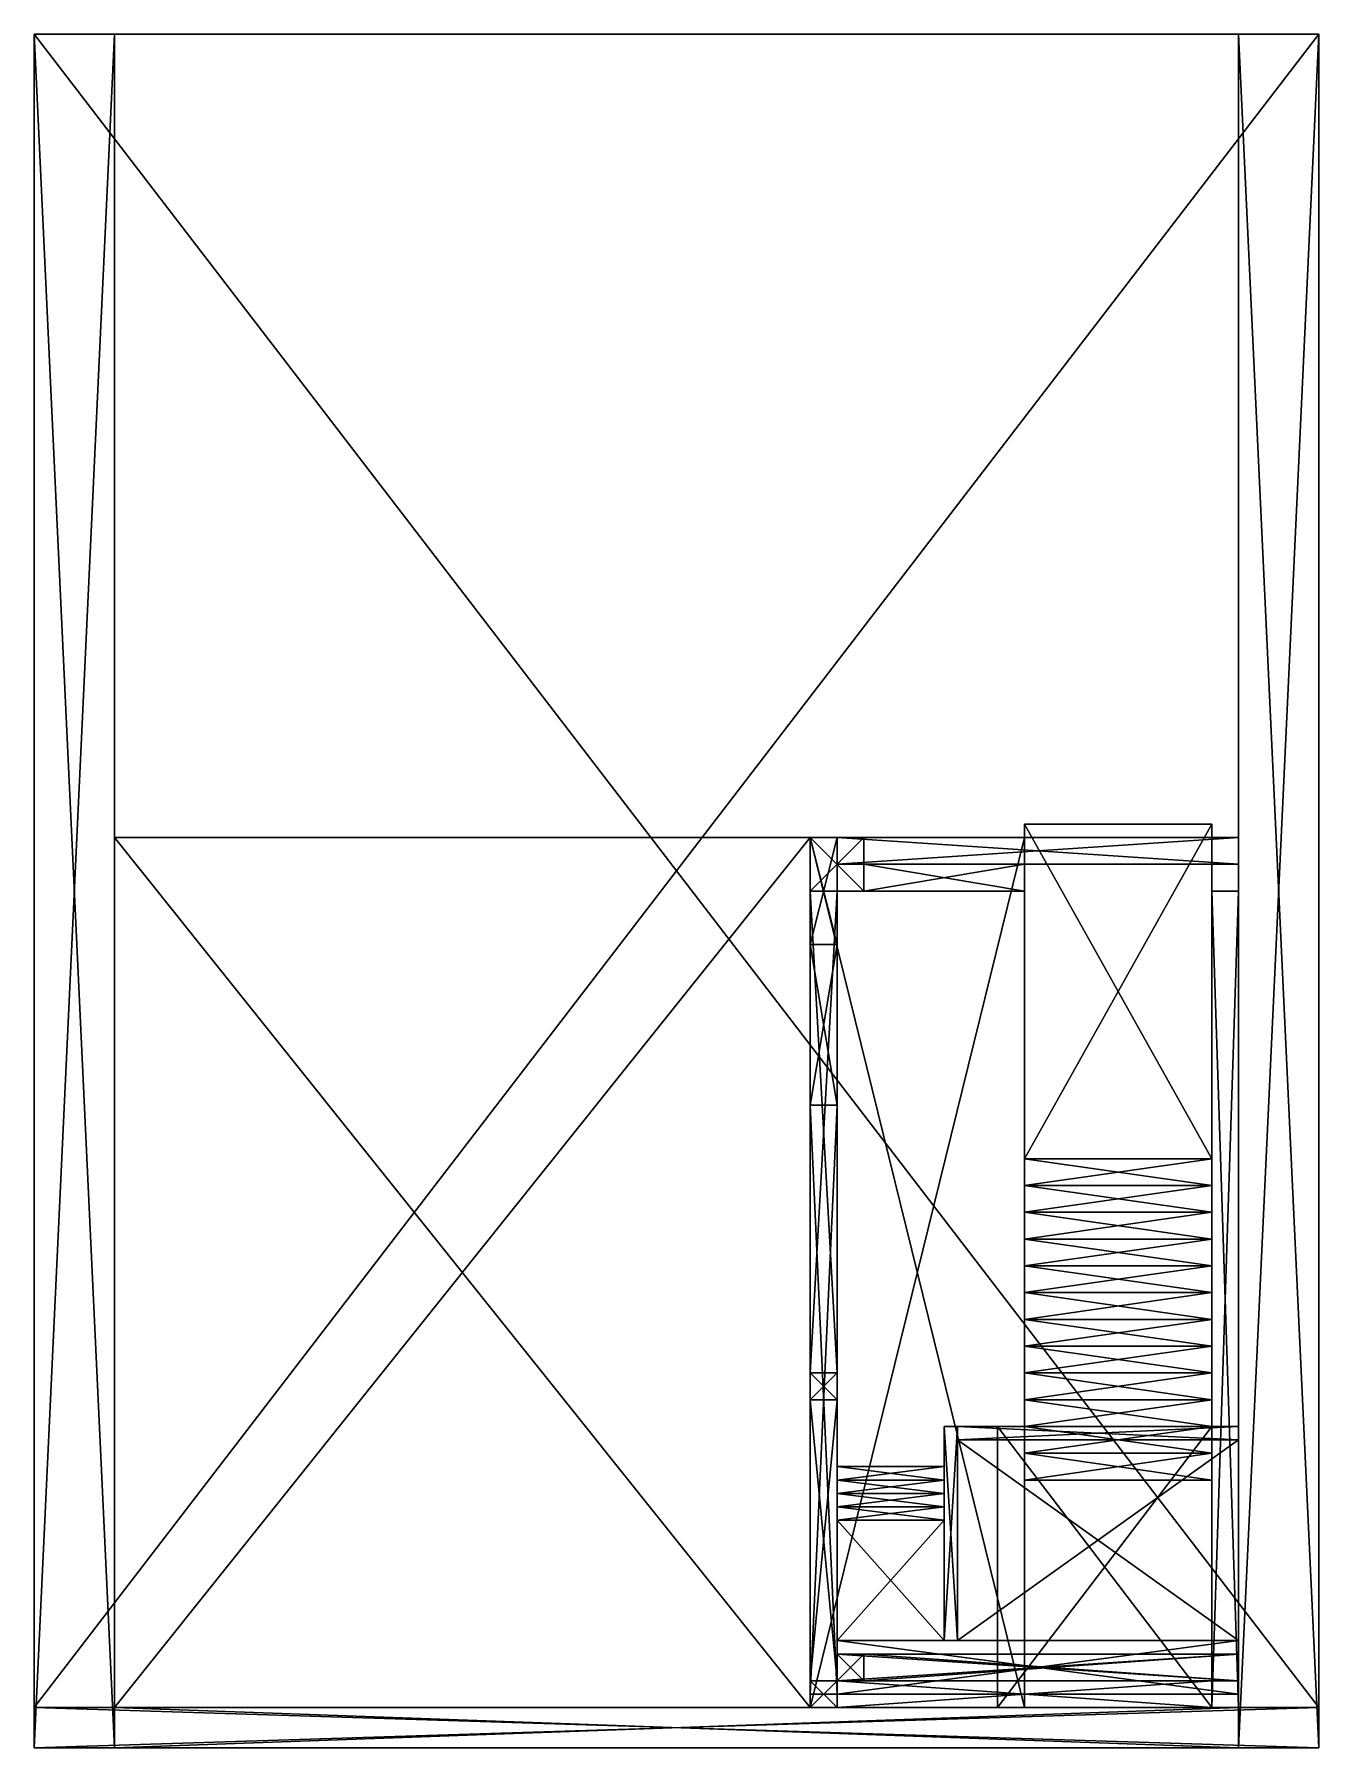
# Model space of a CAD drawing. Extents: x -384 to 384, y -464 to 560.
import ezdxf

# ---------------------------------------------------------------- set-up
doc = ezdxf.new("R2010")
doc.units = 0

msp = doc.modelspace()

# ---------------------------------------------------------------- meshes
at = {"layer": 'OBJECT000', "color": 50}
mesh = msp.add_polyface(dxfattribs=at)
corners = [(-384, -440, -224), (-384, 560, -224), (384, 560, -224), (384, -440, -224), (-384, 560, -240), (-384, -440, -240), (384, -440, -240), (384, 560, -240)]
mesh.append_faces([[corners[k] for k in face] for face in [(1, 3, 0), (5, 7, 4), (4, 0, 5), (6, 2, 7), (7, 1, 4), (5, 3, 6)]], dxfattribs={"vtx0": -1})
mesh.append_faces([[corners[k] for k in face] for face in [(1, 2, 3), (5, 6, 7), (4, 1, 0), (6, 3, 2), (7, 2, 1), (5, 0, 3)]], dxfattribs={"vtx2": -1})
at = {"layer": 'OBJECT001', "color": 50}
mesh = msp.add_polyface(dxfattribs=at)
corners = [(336, -464), (336, -464, -224), (336, 560, -224), (336, 560), (384, 560, -224), (384, 560), (384, -464, -224), (384, -464)]
mesh.append_faces([[corners[k] for k in face] for face in [(1, 3, 0), (2, 5, 3), (1, 7, 6), (0, 5, 7), (2, 6, 4), (4, 7, 5)]], dxfattribs={"vtx0": -1})
mesh.append_faces([[corners[k] for k in face] for face in [(1, 2, 3), (2, 4, 5), (1, 0, 7), (0, 3, 5), (2, 1, 6), (4, 6, 7)]], dxfattribs={"vtx2": -1})
at = {"layer": 'OBJECT002', "color": 50}
mesh = msp.add_polyface(dxfattribs=at)
corners = [(336, -464, 224), (336, -464), (336, 560), (336, 560, 224), (384, 560), (384, 560, 224), (384, -464), (384, -464, 224)]
mesh.append_faces([[corners[k] for k in face] for face in [(1, 3, 0), (2, 5, 3), (1, 7, 6), (0, 5, 7), (2, 6, 4), (4, 7, 5)]], dxfattribs={"vtx0": -1})
mesh.append_faces([[corners[k] for k in face] for face in [(1, 2, 3), (2, 4, 5), (1, 0, 7), (0, 3, 5), (2, 1, 6), (4, 6, 7)]], dxfattribs={"vtx2": -1})
at = {"layer": 'OBJECT003', "color": 50}
mesh = msp.add_polyface(dxfattribs=at)
corners = [(-384, -440, 240), (-384, 560, 240), (384, 560, 240), (384, -440, 240), (-384, 560, 224), (-384, -440, 224), (384, -440, 224), (384, 560, 224)]
mesh.append_faces([[corners[k] for k in face] for face in [(1, 3, 0), (5, 7, 4), (4, 0, 5), (6, 2, 7), (7, 1, 4), (5, 3, 6)]], dxfattribs={"vtx0": -1})
mesh.append_faces([[corners[k] for k in face] for face in [(1, 2, 3), (5, 6, 7), (4, 1, 0), (6, 3, 2), (7, 2, 1), (5, 0, 3)]], dxfattribs={"vtx2": -1})
at = {"layer": 'OBJECT004', "color": 50}
mesh = msp.add_polyface(dxfattribs=at)
corners = [(-384, -464, 224), (-384, -464), (-384, 560), (-384, 560, 224), (-336, 560), (-336, 560, 224), (-336, -464), (-336, -464, 224)]
mesh.append_faces([[corners[k] for k in face] for face in [(1, 3, 0), (2, 5, 3), (1, 7, 6), (0, 5, 7), (2, 6, 4), (4, 7, 5)]], dxfattribs={"vtx0": -1})
mesh.append_faces([[corners[k] for k in face] for face in [(1, 2, 3), (2, 4, 5), (1, 0, 7), (0, 3, 5), (2, 1, 6), (4, 6, 7)]], dxfattribs={"vtx2": -1})
at = {"layer": 'OBJECT005', "color": 50}
mesh = msp.add_polyface(dxfattribs=at)
corners = [(-384, -464), (-384, -464, -224), (-384, 560, -224), (-384, 560), (-336, 560, -224), (-336, 560), (-336, -464, -224), (-336, -464)]
mesh.append_faces([[corners[k] for k in face] for face in [(1, 3, 0), (2, 5, 3), (1, 7, 6), (0, 5, 7), (2, 6, 4), (4, 7, 5)]], dxfattribs={"vtx0": -1})
mesh.append_faces([[corners[k] for k in face] for face in [(1, 2, 3), (2, 4, 5), (1, 0, 7), (0, 3, 5), (2, 1, 6), (4, 6, 7)]], dxfattribs={"vtx2": -1})
at = {"layer": 'OBJECT006', "color": 50}
mesh = msp.add_polyface(dxfattribs=at)
corners = [(112, 48, -32), (112, 64, -32), (208, 64, -32), (208, 48, -32), (112, 64, -224), (112, 48, -224), (208, 48, -224), (208, 64, -224)]
mesh.append_faces([[corners[k] for k in face] for face in [(1, 3, 0), (5, 7, 4), (4, 0, 5), (6, 2, 7), (7, 1, 4), (5, 3, 6)]], dxfattribs={"vtx0": -1})
mesh.append_faces([[corners[k] for k in face] for face in [(1, 2, 3), (5, 6, 7), (4, 1, 0), (6, 3, 2), (7, 2, 1), (5, 0, 3)]], dxfattribs={"vtx2": -1})
at = {"layer": 'OBJECT007', "color": 50}
mesh = msp.add_polyface(dxfattribs=at)
corners = [(80, -240, -32), (80, 48, -32), (96, 48, -32), (96, -240, -32), (80, 48, -224), (80, -240, -224), (96, -240, -224), (96, 48, -224)]
mesh.append_faces([[corners[k] for k in face] for face in [(1, 3, 0), (5, 7, 4), (4, 0, 5), (6, 2, 7), (7, 1, 4), (5, 3, 6)]], dxfattribs={"vtx0": -1})
mesh.append_faces([[corners[k] for k in face] for face in [(1, 2, 3), (5, 6, 7), (4, 1, 0), (6, 3, 2), (7, 2, 1), (5, 0, 3)]], dxfattribs={"vtx2": -1})
at = {"layer": 'OBJECT008', "color": 50}
mesh = msp.add_polyface(dxfattribs=at)
corners = [(80, -424, -32), (80, -256, -32), (96, -256, -32), (96, -424, -32), (80, -256, -88), (80, -424, -88), (96, -424, -88), (96, -256, -88)]
mesh.append_faces([[corners[k] for k in face] for face in [(1, 3, 0), (5, 7, 4), (4, 0, 5), (6, 2, 7), (7, 1, 4), (5, 3, 6)]], dxfattribs={"vtx0": -1})
mesh.append_faces([[corners[k] for k in face] for face in [(1, 2, 3), (5, 6, 7), (4, 1, 0), (6, 3, 2), (7, 2, 1), (5, 0, 3)]], dxfattribs={"vtx2": -1})
at = {"layer": 'OBJECT009', "color": 50}
mesh = msp.add_polyface(dxfattribs=at)
corners = [(96, -440, -32), (96, -424, -32), (320, -424, -32), (320, -440, -32), (96, -424, -224), (96, -440, -224), (320, -440, -224), (320, -424, -224)]
mesh.append_faces([[corners[k] for k in face] for face in [(1, 3, 0), (5, 7, 4), (4, 0, 5), (6, 2, 7), (7, 1, 4), (5, 3, 6)]], dxfattribs={"vtx0": -1})
mesh.append_faces([[corners[k] for k in face] for face in [(1, 2, 3), (5, 6, 7), (4, 1, 0), (6, 3, 2), (7, 2, 1), (5, 0, 3)]], dxfattribs={"vtx2": -1})
at = {"layer": 'OBJECT010', "color": 50}
mesh = msp.add_polyface(dxfattribs=at)
corners = [(112, -424, 168), (112, -408, 168), (336, -408, 168), (336, -424, 168), (112, -408, 72), (112, -424, 72), (336, -424, 72), (336, -408, 72)]
mesh.append_faces([[corners[k] for k in face] for face in [(1, 3, 0), (5, 7, 4), (4, 0, 5), (6, 2, 7), (7, 1, 4), (5, 3, 6)]], dxfattribs={"vtx0": -1})
mesh.append_faces([[corners[k] for k in face] for face in [(1, 2, 3), (5, 6, 7), (4, 1, 0), (6, 3, 2), (7, 2, 1), (5, 0, 3)]], dxfattribs={"vtx2": -1})
at = {"layer": 'OBJECT011', "color": 50}
mesh = msp.add_polyface(dxfattribs=at)
corners = [(168, -400, 32), (168, -280, 32), (336, -280, 32), (336, -400, 32), (168, -280, -8), (168, -400, -8), (336, -400, -8), (336, -280, -8)]
mesh.append_faces([[corners[k] for k in face] for face in [(1, 3, 0), (5, 7, 4), (4, 0, 5), (6, 2, 7), (7, 1, 4), (5, 3, 6)]], dxfattribs={"vtx0": -1})
mesh.append_faces([[corners[k] for k in face] for face in [(1, 2, 3), (5, 6, 7), (4, 1, 0), (6, 3, 2), (7, 2, 1), (5, 0, 3)]], dxfattribs={"vtx2": -1})
at = {"layer": 'OBJECT012', "color": 50}
mesh = msp.add_polyface(dxfattribs=at)
corners = [(96, -424, 72), (96, -408, 72), (336, -408, 72), (336, -424, 72), (96, -408, 56), (96, -424, 56), (336, -424, 56), (336, -408, 56)]
mesh.append_faces([[corners[k] for k in face] for face in [(1, 3, 0), (5, 7, 4), (4, 0, 5), (6, 2, 7), (7, 1, 4), (5, 3, 6)]], dxfattribs={"vtx0": -1})
mesh.append_faces([[corners[k] for k in face] for face in [(1, 2, 3), (5, 6, 7), (4, 1, 0), (6, 3, 2), (7, 2, 1), (5, 0, 3)]], dxfattribs={"vtx2": -1})
at = {"layer": 'OBJECT013', "color": 50}
mesh = msp.add_polyface(dxfattribs=at)
corners = [(96, -424, 168), (96, -408, 168), (112, -408, 168), (112, -424, 168), (96, -408, 72), (96, -424, 72), (112, -424, 72), (112, -408, 72)]
mesh.append_faces([[corners[k] for k in face] for face in [(1, 3, 0), (5, 7, 4), (4, 0, 5), (6, 2, 7), (7, 1, 4), (5, 3, 6)]], dxfattribs={"vtx0": -1})
mesh.append_faces([[corners[k] for k in face] for face in [(1, 2, 3), (5, 6, 7), (4, 1, 0), (6, 3, 2), (7, 2, 1), (5, 0, 3)]], dxfattribs={"vtx2": -1})
at = {"layer": 'OBJECT014', "color": 50}
mesh = msp.add_polyface(dxfattribs=at)
corners = [(96, -424, 184), (96, -408, 184), (336, -408, 184), (336, -424, 184), (96, -408, 168), (96, -424, 168), (336, -424, 168), (336, -408, 168)]
mesh.append_faces([[corners[k] for k in face] for face in [(1, 3, 0), (5, 7, 4), (4, 0, 5), (6, 2, 7), (7, 1, 4), (5, 3, 6)]], dxfattribs={"vtx0": -1})
mesh.append_faces([[corners[k] for k in face] for face in [(1, 2, 3), (5, 6, 7), (4, 1, 0), (6, 3, 2), (7, 2, 1), (5, 0, 3)]], dxfattribs={"vtx2": -1})
at = {"layer": 'OBJECT015', "color": 50}
mesh = msp.add_polyface(dxfattribs=at)
corners = [(80, -432, 224), (80, -80, 224), (96, -80, 224), (96, -432, 224), (80, -80), (80, -432), (96, -432), (96, -80)]
mesh.append_faces([[corners[k] for k in face] for face in [(1, 3, 0), (5, 7, 4), (4, 0, 5), (6, 2, 7), (7, 1, 4), (5, 3, 6)]], dxfattribs={"vtx0": -1})
mesh.append_faces([[corners[k] for k in face] for face in [(1, 2, 3), (5, 6, 7), (4, 1, 0), (6, 3, 2), (7, 2, 1), (5, 0, 3)]], dxfattribs={"vtx2": -1})
at = {"layer": 'OBJECT016', "color": 50}
mesh = msp.add_polyface(dxfattribs=at)
corners = [(96, -400, 40), (96, -328, 40), (160, -328, 40), (160, -400, 40), (96, -328), (96, -400), (160, -400), (160, -328)]
mesh.append_faces([[corners[k] for k in face] for face in [(1, 3, 0), (5, 7, 4), (4, 0, 5), (6, 2, 7), (7, 1, 4), (5, 3, 6)]], dxfattribs={"vtx0": -1})
mesh.append_faces([[corners[k] for k in face] for face in [(1, 2, 3), (5, 6, 7), (4, 1, 0), (6, 3, 2), (7, 2, 1), (5, 0, 3)]], dxfattribs={"vtx2": -1})
at = {"layer": 'OBJECT017', "color": 50}
mesh = msp.add_polyface(dxfattribs=at)
corners = [(160, -400, 40), (160, -272, 40), (168, -272, 40), (168, -400, 40), (160, -272, -8), (160, -400, -8), (168, -400, -8), (168, -272, -8)]
mesh.append_faces([[corners[k] for k in face] for face in [(1, 3, 0), (5, 7, 4), (4, 0, 5), (6, 2, 7), (7, 1, 4), (5, 3, 6)]], dxfattribs={"vtx0": -1})
mesh.append_faces([[corners[k] for k in face] for face in [(1, 2, 3), (5, 6, 7), (4, 1, 0), (6, 3, 2), (7, 2, 1), (5, 0, 3)]], dxfattribs={"vtx2": -1})
at = {"layer": 'OBJECT018', "color": 50}
mesh = msp.add_polyface(dxfattribs=at)
corners = [(168, -280, 40), (168, -272, 40), (336, -272, 40), (336, -280, 40), (168, -272, -8), (168, -280, -8), (336, -280, -8), (336, -272, -8)]
mesh.append_faces([[corners[k] for k in face] for face in [(1, 3, 0), (5, 7, 4), (4, 0, 5), (6, 2, 7), (7, 1, 4), (5, 3, 6)]], dxfattribs={"vtx0": -1})
mesh.append_faces([[corners[k] for k in face] for face in [(1, 2, 3), (5, 6, 7), (4, 1, 0), (6, 3, 2), (7, 2, 1), (5, 0, 3)]], dxfattribs={"vtx2": -1})
at = {"layer": 'OBJECT019', "color": 50}
mesh = msp.add_polyface(dxfattribs=at)
corners = [(96, -304, 8), (96, -296, 8), (160, -296, 8), (160, -304, 8), (96, -296), (96, -304), (160, -304), (160, -296)]
mesh.append_faces([[corners[k] for k in face] for face in [(1, 3, 0), (5, 7, 4), (4, 0, 5), (6, 2, 7), (7, 1, 4), (5, 3, 6)]], dxfattribs={"vtx0": -1})
mesh.append_faces([[corners[k] for k in face] for face in [(1, 2, 3), (5, 6, 7), (4, 1, 0), (6, 3, 2), (7, 2, 1), (5, 0, 3)]], dxfattribs={"vtx2": -1})
at = {"layer": 'OBJECT020', "color": 50}
mesh = msp.add_polyface(dxfattribs=at)
corners = [(96, -312, 16), (96, -304, 16), (160, -304, 16), (160, -312, 16), (96, -304), (96, -312), (160, -312), (160, -304)]
mesh.append_faces([[corners[k] for k in face] for face in [(1, 3, 0), (5, 7, 4), (4, 0, 5), (6, 2, 7), (7, 1, 4), (5, 3, 6)]], dxfattribs={"vtx0": -1})
mesh.append_faces([[corners[k] for k in face] for face in [(1, 2, 3), (5, 6, 7), (4, 1, 0), (6, 3, 2), (7, 2, 1), (5, 0, 3)]], dxfattribs={"vtx2": -1})
at = {"layer": 'OBJECT021', "color": 50}
mesh = msp.add_polyface(dxfattribs=at)
corners = [(96, -320, 24), (96, -312, 24), (160, -312, 24), (160, -320, 24), (96, -312), (96, -320), (160, -320), (160, -312)]
mesh.append_faces([[corners[k] for k in face] for face in [(1, 3, 0), (5, 7, 4), (4, 0, 5), (6, 2, 7), (7, 1, 4), (5, 3, 6)]], dxfattribs={"vtx0": -1})
mesh.append_faces([[corners[k] for k in face] for face in [(1, 2, 3), (5, 6, 7), (4, 1, 0), (6, 3, 2), (7, 2, 1), (5, 0, 3)]], dxfattribs={"vtx2": -1})
at = {"layer": 'OBJECT022', "color": 50}
mesh = msp.add_polyface(dxfattribs=at)
corners = [(96, -328, 32), (96, -320, 32), (160, -320, 32), (160, -328, 32), (96, -320), (96, -328), (160, -328), (160, -320)]
mesh.append_faces([[corners[k] for k in face] for face in [(1, 3, 0), (5, 7, 4), (4, 0, 5), (6, 2, 7), (7, 1, 4), (5, 3, 6)]], dxfattribs={"vtx0": -1})
mesh.append_faces([[corners[k] for k in face] for face in [(1, 2, 3), (5, 6, 7), (4, 1, 0), (6, 3, 2), (7, 2, 1), (5, 0, 3)]], dxfattribs={"vtx2": -1})
at = {"layer": 'OBJECT023', "color": 50}
mesh = msp.add_polyface(dxfattribs=at)
corners = [(320, -440), (320, 48), (336, 48), (336, -440), (320, 48, -32), (320, -440, -32), (336, -440, -32), (336, 48, -32)]
mesh.append_faces([[corners[k] for k in face] for face in [(1, 3, 0), (5, 7, 4), (4, 0, 5), (6, 2, 7), (7, 1, 4), (5, 3, 6)]], dxfattribs={"vtx0": -1})
mesh.append_faces([[corners[k] for k in face] for face in [(1, 2, 3), (5, 6, 7), (4, 1, 0), (6, 3, 2), (7, 2, 1), (5, 0, 3)]], dxfattribs={"vtx2": -1})
at = {"layer": 'OBJECT024', "color": 50}
mesh = msp.add_polyface(dxfattribs=at)
corners = [(208, -112), (208, 88), (320, 88), (320, -112), (208, 88, -224), (208, -112, -224), (320, -112, -224), (320, 88, -224)]
mesh.append_faces([[corners[k] for k in face] for face in [(1, 3, 0), (5, 7, 4), (4, 0, 5), (6, 2, 7), (7, 1, 4), (5, 3, 6)]], dxfattribs={"vtx0": -1})
mesh.append_faces([[corners[k] for k in face] for face in [(1, 2, 3), (5, 6, 7), (4, 1, 0), (6, 3, 2), (7, 2, 1), (5, 0, 3)]], dxfattribs={"vtx2": -1})
at = {"layer": 'OBJECT025', "color": 50}
mesh = msp.add_polyface(dxfattribs=at)
corners = [(96, 64, 224), (96, 80, 224), (336, 80, 224), (336, 64, 224), (96, 80), (96, 64), (336, 64), (336, 80)]
mesh.append_faces([[corners[k] for k in face] for face in [(1, 3, 0), (5, 7, 4), (4, 0, 5), (6, 2, 7), (7, 1, 4), (5, 3, 6)]], dxfattribs={"vtx0": -1})
mesh.append_faces([[corners[k] for k in face] for face in [(1, 2, 3), (5, 6, 7), (4, 1, 0), (6, 3, 2), (7, 2, 1), (5, 0, 3)]], dxfattribs={"vtx2": -1})
at = {"layer": 'OBJECT026', "color": 50}
mesh = msp.add_polyface(dxfattribs=at)
corners = [(80, 16, 224), (80, 80, 224), (96, 80, 224), (96, 16, 224), (80, 80), (80, 16), (96, 16), (96, 80)]
mesh.append_faces([[corners[k] for k in face] for face in [(1, 3, 0), (5, 7, 4), (4, 0, 5), (6, 2, 7), (7, 1, 4), (5, 3, 6)]], dxfattribs={"vtx0": -1})
mesh.append_faces([[corners[k] for k in face] for face in [(1, 2, 3), (5, 6, 7), (4, 1, 0), (6, 3, 2), (7, 2, 1), (5, 0, 3)]], dxfattribs={"vtx2": -1})
at = {"layer": 'OBJECT027', "color": 50}
mesh = msp.add_polyface(dxfattribs=at)
corners = [(208, -128, -32), (208, -112, -32), (320, -112, -32), (320, -128, -32), (208, -112, -224), (208, -128, -224), (320, -128, -224), (320, -112, -224)]
mesh.append_faces([[corners[k] for k in face] for face in [(1, 3, 0), (5, 7, 4), (4, 0, 5), (6, 2, 7), (7, 1, 4), (5, 3, 6)]], dxfattribs={"vtx0": -1})
mesh.append_faces([[corners[k] for k in face] for face in [(1, 2, 3), (5, 6, 7), (4, 1, 0), (6, 3, 2), (7, 2, 1), (5, 0, 3)]], dxfattribs={"vtx2": -1})
at = {"layer": 'OBJECT028', "color": 50}
mesh = msp.add_polyface(dxfattribs=at)
corners = [(208, -144, -48), (208, -128, -48), (320, -128, -48), (320, -144, -48), (208, -128, -224), (208, -144, -224), (320, -144, -224), (320, -128, -224)]
mesh.append_faces([[corners[k] for k in face] for face in [(1, 3, 0), (5, 7, 4), (4, 0, 5), (6, 2, 7), (7, 1, 4), (5, 3, 6)]], dxfattribs={"vtx0": -1})
mesh.append_faces([[corners[k] for k in face] for face in [(1, 2, 3), (5, 6, 7), (4, 1, 0), (6, 3, 2), (7, 2, 1), (5, 0, 3)]], dxfattribs={"vtx2": -1})
at = {"layer": 'OBJECT029', "color": 50}
mesh = msp.add_polyface(dxfattribs=at)
corners = [(208, -160, -64), (208, -144, -64), (320, -144, -64), (320, -160, -64), (208, -144, -224), (208, -160, -224), (320, -160, -224), (320, -144, -224)]
mesh.append_faces([[corners[k] for k in face] for face in [(1, 3, 0), (5, 7, 4), (4, 0, 5), (6, 2, 7), (7, 1, 4), (5, 3, 6)]], dxfattribs={"vtx0": -1})
mesh.append_faces([[corners[k] for k in face] for face in [(1, 2, 3), (5, 6, 7), (4, 1, 0), (6, 3, 2), (7, 2, 1), (5, 0, 3)]], dxfattribs={"vtx2": -1})
at = {"layer": 'OBJECT030', "color": 50}
mesh = msp.add_polyface(dxfattribs=at)
corners = [(208, -176, -80), (208, -160, -80), (320, -160, -80), (320, -176, -80), (208, -160, -224), (208, -176, -224), (320, -176, -224), (320, -160, -224)]
mesh.append_faces([[corners[k] for k in face] for face in [(1, 3, 0), (5, 7, 4), (4, 0, 5), (6, 2, 7), (7, 1, 4), (5, 3, 6)]], dxfattribs={"vtx0": -1})
mesh.append_faces([[corners[k] for k in face] for face in [(1, 2, 3), (5, 6, 7), (4, 1, 0), (6, 3, 2), (7, 2, 1), (5, 0, 3)]], dxfattribs={"vtx2": -1})
at = {"layer": 'OBJECT031', "color": 50}
mesh = msp.add_polyface(dxfattribs=at)
corners = [(208, -192, -96), (208, -176, -96), (320, -176, -96), (320, -192, -96), (208, -176, -224), (208, -192, -224), (320, -192, -224), (320, -176, -224)]
mesh.append_faces([[corners[k] for k in face] for face in [(1, 3, 0), (5, 7, 4), (4, 0, 5), (6, 2, 7), (7, 1, 4), (5, 3, 6)]], dxfattribs={"vtx0": -1})
mesh.append_faces([[corners[k] for k in face] for face in [(1, 2, 3), (5, 6, 7), (4, 1, 0), (6, 3, 2), (7, 2, 1), (5, 0, 3)]], dxfattribs={"vtx2": -1})
at = {"layer": 'OBJECT032', "color": 50}
mesh = msp.add_polyface(dxfattribs=at)
corners = [(208, -208, -112), (208, -192, -112), (320, -192, -112), (320, -208, -112), (208, -192, -224), (208, -208, -224), (320, -208, -224), (320, -192, -224)]
mesh.append_faces([[corners[k] for k in face] for face in [(1, 3, 0), (5, 7, 4), (4, 0, 5), (6, 2, 7), (7, 1, 4), (5, 3, 6)]], dxfattribs={"vtx0": -1})
mesh.append_faces([[corners[k] for k in face] for face in [(1, 2, 3), (5, 6, 7), (4, 1, 0), (6, 3, 2), (7, 2, 1), (5, 0, 3)]], dxfattribs={"vtx2": -1})
at = {"layer": 'OBJECT033', "color": 50}
mesh = msp.add_polyface(dxfattribs=at)
corners = [(208, -224, -128), (208, -208, -128), (320, -208, -128), (320, -224, -128), (208, -208, -224), (208, -224, -224), (320, -224, -224), (320, -208, -224)]
mesh.append_faces([[corners[k] for k in face] for face in [(1, 3, 0), (5, 7, 4), (4, 0, 5), (6, 2, 7), (7, 1, 4), (5, 3, 6)]], dxfattribs={"vtx0": -1})
mesh.append_faces([[corners[k] for k in face] for face in [(1, 2, 3), (5, 6, 7), (4, 1, 0), (6, 3, 2), (7, 2, 1), (5, 0, 3)]], dxfattribs={"vtx2": -1})
at = {"layer": 'OBJECT034', "color": 50}
mesh = msp.add_polyface(dxfattribs=at)
corners = [(208, -240, -144), (208, -224, -144), (320, -224, -144), (320, -240, -144), (208, -224, -224), (208, -240, -224), (320, -240, -224), (320, -224, -224)]
mesh.append_faces([[corners[k] for k in face] for face in [(1, 3, 0), (5, 7, 4), (4, 0, 5), (6, 2, 7), (7, 1, 4), (5, 3, 6)]], dxfattribs={"vtx0": -1})
mesh.append_faces([[corners[k] for k in face] for face in [(1, 2, 3), (5, 6, 7), (4, 1, 0), (6, 3, 2), (7, 2, 1), (5, 0, 3)]], dxfattribs={"vtx2": -1})
at = {"layer": 'OBJECT035', "color": 50}
mesh = msp.add_polyface(dxfattribs=at)
corners = [(208, -256, -160), (208, -240, -160), (320, -240, -160), (320, -256, -160), (208, -240, -224), (208, -256, -224), (320, -256, -224), (320, -240, -224)]
mesh.append_faces([[corners[k] for k in face] for face in [(1, 3, 0), (5, 7, 4), (4, 0, 5), (6, 2, 7), (7, 1, 4), (5, 3, 6)]], dxfattribs={"vtx0": -1})
mesh.append_faces([[corners[k] for k in face] for face in [(1, 2, 3), (5, 6, 7), (4, 1, 0), (6, 3, 2), (7, 2, 1), (5, 0, 3)]], dxfattribs={"vtx2": -1})
at = {"layer": 'OBJECT036', "color": 50}
mesh = msp.add_polyface(dxfattribs=at)
corners = [(208, -272, -176), (208, -256, -176), (320, -256, -176), (320, -272, -176), (208, -256, -224), (208, -272, -224), (320, -272, -224), (320, -256, -224)]
mesh.append_faces([[corners[k] for k in face] for face in [(1, 3, 0), (5, 7, 4), (4, 0, 5), (6, 2, 7), (7, 1, 4), (5, 3, 6)]], dxfattribs={"vtx0": -1})
mesh.append_faces([[corners[k] for k in face] for face in [(1, 2, 3), (5, 6, 7), (4, 1, 0), (6, 3, 2), (7, 2, 1), (5, 0, 3)]], dxfattribs={"vtx2": -1})
at = {"layer": 'OBJECT037', "color": 50}
mesh = msp.add_polyface(dxfattribs=at)
corners = [(208, -288, -192), (208, -272, -192), (320, -272, -192), (320, -288, -192), (208, -272, -224), (208, -288, -224), (320, -288, -224), (320, -272, -224)]
mesh.append_faces([[corners[k] for k in face] for face in [(1, 3, 0), (5, 7, 4), (4, 0, 5), (6, 2, 7), (7, 1, 4), (5, 3, 6)]], dxfattribs={"vtx0": -1})
mesh.append_faces([[corners[k] for k in face] for face in [(1, 2, 3), (5, 6, 7), (4, 1, 0), (6, 3, 2), (7, 2, 1), (5, 0, 3)]], dxfattribs={"vtx2": -1})
at = {"layer": 'OBJECT038', "color": 50}
mesh = msp.add_polyface(dxfattribs=at)
corners = [(208, -304, -208), (208, -288, -208), (320, -288, -208), (320, -304, -208), (208, -288, -224), (208, -304, -224), (320, -304, -224), (320, -288, -224)]
mesh.append_faces([[corners[k] for k in face] for face in [(1, 3, 0), (5, 7, 4), (4, 0, 5), (6, 2, 7), (7, 1, 4), (5, 3, 6)]], dxfattribs={"vtx0": -1})
mesh.append_faces([[corners[k] for k in face] for face in [(1, 2, 3), (5, 6, 7), (4, 1, 0), (6, 3, 2), (7, 2, 1), (5, 0, 3)]], dxfattribs={"vtx2": -1})
at = {"layer": 'OBJECT039', "color": 50}
mesh = msp.add_polyface(dxfattribs=at)
corners = [(80, -424, -88), (80, -256, -88), (96, -256, -88), (96, -424, -88), (80, -256, -104), (80, -424, -104), (96, -424, -104), (96, -256, -104)]
mesh.append_faces([[corners[k] for k in face] for face in [(1, 3, 0), (5, 7, 4), (4, 0, 5), (6, 2, 7), (7, 1, 4), (5, 3, 6)]], dxfattribs={"vtx0": -1})
mesh.append_faces([[corners[k] for k in face] for face in [(1, 2, 3), (5, 6, 7), (4, 1, 0), (6, 3, 2), (7, 2, 1), (5, 0, 3)]], dxfattribs={"vtx2": -1})
at = {"layer": 'OBJECT040', "color": 50}
mesh = msp.add_polyface(dxfattribs=at)
corners = [(80, -256, -32), (80, -240, -32), (96, -240, -32), (96, -256, -32), (80, -240, -224), (80, -256, -224), (96, -256, -224), (96, -240, -224)]
mesh.append_faces([[corners[k] for k in face] for face in [(1, 3, 0), (5, 7, 4), (4, 0, 5), (6, 2, 7), (7, 1, 4), (5, 3, 6)]], dxfattribs={"vtx0": -1})
mesh.append_faces([[corners[k] for k in face] for face in [(1, 2, 3), (5, 6, 7), (4, 1, 0), (6, 3, 2), (7, 2, 1), (5, 0, 3)]], dxfattribs={"vtx2": -1})
at = {"layer": 'OBJECT041', "color": 50}
mesh = msp.add_polyface(dxfattribs=at)
corners = [(80, -440, -32), (80, -424, -32), (96, -424, -32), (96, -440, -32), (80, -424, -224), (80, -440, -224), (96, -440, -224), (96, -424, -224)]
mesh.append_faces([[corners[k] for k in face] for face in [(1, 3, 0), (5, 7, 4), (4, 0, 5), (6, 2, 7), (7, 1, 4), (5, 3, 6)]], dxfattribs={"vtx0": -1})
mesh.append_faces([[corners[k] for k in face] for face in [(1, 2, 3), (5, 6, 7), (4, 1, 0), (6, 3, 2), (7, 2, 1), (5, 0, 3)]], dxfattribs={"vtx2": -1})
at = {"layer": 'OBJECT042', "color": 50}
mesh = msp.add_polyface(dxfattribs=at)
corners = [(80, 48, -32), (80, 80, -32), (112, 80, -32), (112, 48, -32), (80, 80, -224), (80, 48, -224), (112, 48, -224), (112, 80, -224)]
mesh.append_faces([[corners[k] for k in face] for face in [(1, 3, 0), (5, 7, 4), (4, 0, 5), (6, 2, 7), (7, 1, 4), (5, 3, 6)]], dxfattribs={"vtx0": -1})
mesh.append_faces([[corners[k] for k in face] for face in [(1, 2, 3), (5, 6, 7), (4, 1, 0), (6, 3, 2), (7, 2, 1), (5, 0, 3)]], dxfattribs={"vtx2": -1})
at = {"layer": 'OBJECT043', "color": 50}
mesh = msp.add_polyface(dxfattribs=at)
corners = [(-384, -464, 240), (-384, -440, 240), (384, -440, 240), (384, -464, 240), (-384, -440, 224), (-384, -464, 224), (384, -464, 224), (384, -440, 224)]
mesh.append_faces([[corners[k] for k in face] for face in [(1, 3, 0), (5, 7, 4), (4, 0, 5), (6, 2, 7), (7, 1, 4), (5, 3, 6)]], dxfattribs={"vtx0": -1})
mesh.append_faces([[corners[k] for k in face] for face in [(1, 2, 3), (5, 6, 7), (4, 1, 0), (6, 3, 2), (7, 2, 1), (5, 0, 3)]], dxfattribs={"vtx2": -1})
at = {"layer": 'OBJECT044', "color": 50}
mesh = msp.add_polyface(dxfattribs=at)
corners = [(-336, -464, -8), (-336, -440, -8), (336, -440, -8), (336, -464, -8), (-336, -440, -24), (-336, -464, -24), (336, -464, -24), (336, -440, -24)]
mesh.append_faces([[corners[k] for k in face] for face in [(1, 3, 0), (5, 7, 4), (4, 0, 5), (6, 2, 7), (7, 1, 4), (5, 3, 6)]], dxfattribs={"vtx0": -1})
mesh.append_faces([[corners[k] for k in face] for face in [(1, 2, 3), (5, 6, 7), (4, 1, 0), (6, 3, 2), (7, 2, 1), (5, 0, 3)]], dxfattribs={"vtx2": -1})
at = {"layer": 'OBJECT045', "color": 50}
mesh = msp.add_polyface(dxfattribs=at)
corners = [(-384, -464, -224), (-384, -440, -224), (384, -440, -224), (384, -464, -224), (-384, -440, -240), (-384, -464, -240), (384, -464, -240), (384, -440, -240)]
mesh.append_faces([[corners[k] for k in face] for face in [(1, 3, 0), (5, 7, 4), (4, 0, 5), (6, 2, 7), (7, 1, 4), (5, 3, 6)]], dxfattribs={"vtx0": -1})
mesh.append_faces([[corners[k] for k in face] for face in [(1, 2, 3), (5, 6, 7), (4, 1, 0), (6, 3, 2), (7, 2, 1), (5, 0, 3)]], dxfattribs={"vtx2": -1})
at = {"layer": 'OBJECT046', "color": 50}
mesh = msp.add_polyface(dxfattribs=at)
corners = [(-336, -440, -8), (-336, 80, -8), (80, 80, -8), (80, -440, -8), (-336, 80, -24), (-336, -440, -24), (80, -440, -24), (80, 80, -24)]
mesh.append_faces([[corners[k] for k in face] for face in [(1, 3, 0), (5, 7, 4), (4, 0, 5), (6, 2, 7), (7, 1, 4), (5, 3, 6)]], dxfattribs={"vtx0": -1})
mesh.append_faces([[corners[k] for k in face] for face in [(1, 2, 3), (5, 6, 7), (4, 1, 0), (6, 3, 2), (7, 2, 1), (5, 0, 3)]], dxfattribs={"vtx2": -1})
at = {"layer": 'OBJECT047', "color": 50}
mesh = msp.add_polyface(dxfattribs=at)
corners = [(80, -440), (80, 80), (208, 80), (208, -440), (80, 80, -32), (80, -440, -32), (208, -440, -32), (208, 80, -32)]
mesh.append_faces([[corners[k] for k in face] for face in [(1, 3, 0), (5, 7, 4), (4, 0, 5), (6, 2, 7), (7, 1, 4), (5, 3, 6)]], dxfattribs={"vtx0": -1})
mesh.append_faces([[corners[k] for k in face] for face in [(1, 2, 3), (5, 6, 7), (4, 1, 0), (6, 3, 2), (7, 2, 1), (5, 0, 3)]], dxfattribs={"vtx2": -1})
at = {"layer": 'OBJECT048', "color": 50}
mesh = msp.add_polyface(dxfattribs=at)
corners = [(192, -440, -8), (192, -272, -8), (320, -272, -8), (320, -440, -8), (192, -272, -32), (192, -440, -32), (320, -440, -32), (320, -272, -32)]
mesh.append_faces([[corners[k] for k in face] for face in [(1, 3, 0), (5, 7, 4), (4, 0, 5), (6, 2, 7), (7, 1, 4), (5, 3, 6)]], dxfattribs={"vtx0": -1})
mesh.append_faces([[corners[k] for k in face] for face in [(1, 2, 3), (5, 6, 7), (4, 1, 0), (6, 3, 2), (7, 2, 1), (5, 0, 3)]], dxfattribs={"vtx2": -1})
at = {"layer": 'OBJECT049', "color": 50}
mesh = msp.add_polyface(dxfattribs=at)
corners = [(80, -80, 224), (80, 16, 224), (96, 16, 224), (96, -80, 224), (80, 16, 128), (80, -80, 128), (96, -80, 128), (96, 16, 128)]
mesh.append_faces([[corners[k] for k in face] for face in [(1, 3, 0), (5, 7, 4), (4, 0, 5), (6, 2, 7), (7, 1, 4), (5, 3, 6)]], dxfattribs={"vtx0": -1})
mesh.append_faces([[corners[k] for k in face] for face in [(1, 2, 3), (5, 6, 7), (4, 1, 0), (6, 3, 2), (7, 2, 1), (5, 0, 3)]], dxfattribs={"vtx2": -1})
at = {"layer": 'OBJECT050', "color": 50}
mesh = msp.add_polyface(dxfattribs=at)
corners = [(96, -432, 224), (96, -400, 224), (336, -400, 224), (336, -432, 224), (96, -400, 184), (96, -432, 184), (336, -432, 184), (336, -400, 184)]
mesh.append_faces([[corners[k] for k in face] for face in [(1, 3, 0), (1, 5, 4), (3, 7, 6), (2, 4, 7), (0, 6, 5), (5, 7, 4)]], dxfattribs={"vtx0": -1})
mesh.append_faces([[corners[k] for k in face] for face in [(1, 2, 3), (1, 0, 5), (3, 2, 7), (2, 1, 4), (0, 3, 6), (5, 6, 7)]], dxfattribs={"vtx2": -1})
at = {"layer": 'OBJECT051', "color": 50}
mesh = msp.add_polyface(dxfattribs=at)
corners = [(96, -400), (96, -432), (336, -432), (336, -400), (96, -432, 56), (96, -400, 56), (336, -400, 56), (336, -432, 56)]
mesh.append_faces([[corners[k] for k in face] for face in [(1, 3, 0), (1, 5, 4), (3, 7, 6), (0, 6, 5), (2, 4, 7), (5, 7, 4)]], dxfattribs={"vtx0": -1})
mesh.append_faces([[corners[k] for k in face] for face in [(1, 2, 3), (1, 0, 5), (3, 2, 7), (0, 3, 6), (2, 1, 4), (5, 6, 7)]], dxfattribs={"vtx2": -1})

doc.saveas('drawing.dxf')
